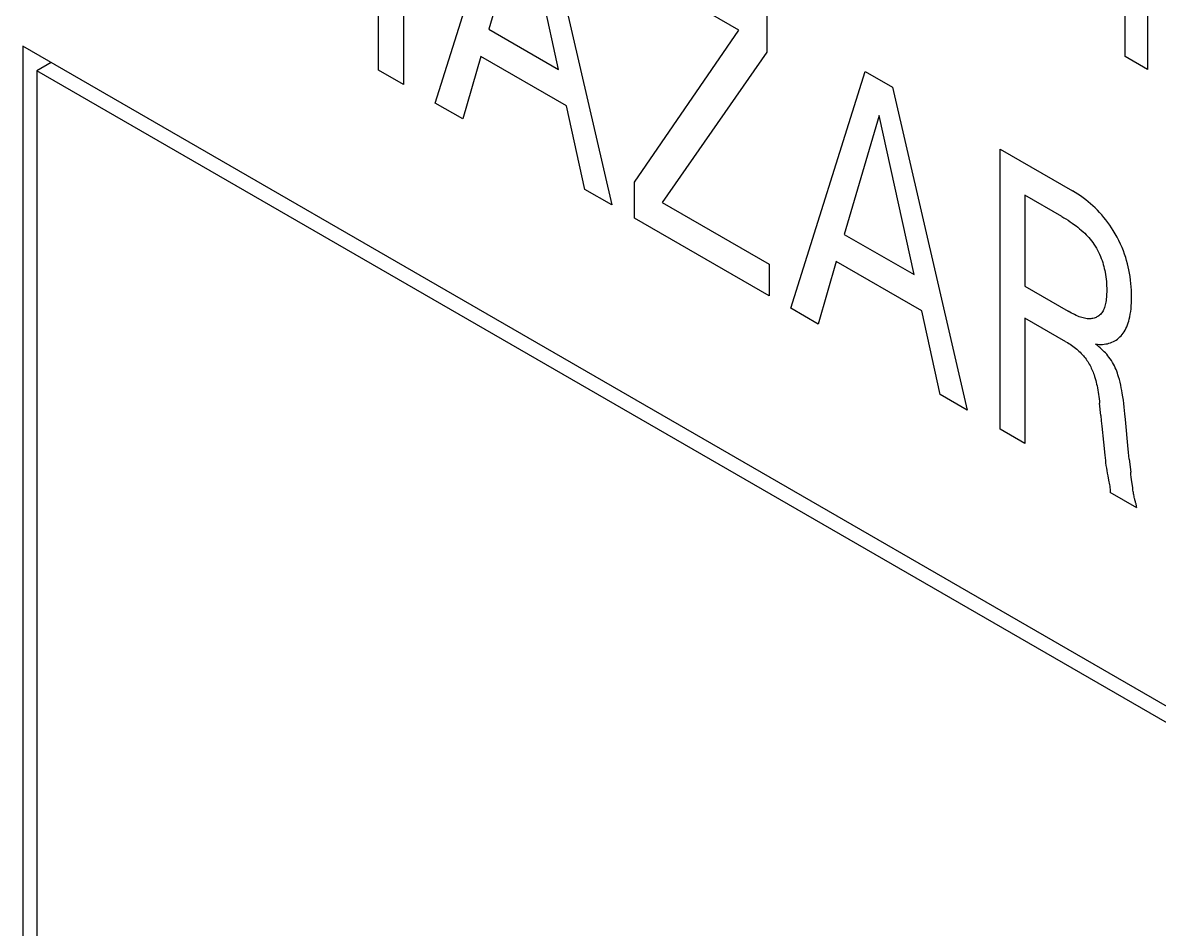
# Model space of a CAD drawing. Extents: x 0 to 420, y 0 to 297.
# Drawn here: x 215.89 to 221.53, y 146.49 to 150.99 of the extents above; entities that cross this region are included whole.
import ezdxf

# ---------------------------------------------------------------- set-up
doc = ezdxf.new("R2010")
doc.units = 0
doc.header["$LTSCALE"] = 23.1
doc.layers.add('40000_ISO', color=7, linetype='CONTINUOUS')

msp = doc.modelspace()

# ---------------------------------------------------------------- linework, layer by layer
at = {"layer": '40000_ISO', "color": 7, "linetype": 'CONTINUOUS'}
for p, q in [((221.3569, 150.8189), (221.3569, 152.207)), ((221.4671, 152.1434), (221.4671, 150.7553)), ((217.7788, 152.0683), (217.7788, 150.6802)), ((217.9372, 150.5887), (218.3072, 151.7632)), ((218.4426, 151.685), (218.8126, 150.0834)), ((218.3755, 151.5447), (218.203, 150.9547)), ((218.5487, 150.7551), (218.3755, 151.5447)), ((217.6554, 150.7514), (217.6554, 151.385)), ((219.4426, 150.9503), (218.9391, 151.241)), ((219.58, 151.0284), (219.58, 150.8405)), ((218.203, 150.9547), (218.5487, 150.7551)), ((218.9244, 150.1969), (219.4426, 150.9503)), ((215.8919, 150.8714), (215.8919, 124.5803)), ((225.2257, 145.4826), (215.8919, 150.8714)), ((219.58, 150.8405), (219.0624, 150.0965)), ((216.0334, 150.7898), (215.9626, 150.749)), ((218.1634, 150.8202), (218.074, 150.5098)), ((218.5877, 150.5752), (218.1634, 150.8202)), ((221.4671, 150.7553), (221.3569, 150.8189)), ((215.9626, 150.749), (215.9626, 124.6211)), ((225.155, 145.4417), (215.9626, 150.749)), ((217.7788, 150.6802), (217.6554, 150.7514)), ((219.6988, 149.5717), (220.0688, 150.7461)), ((220.0688, 150.7461), (220.2042, 150.6679)), ((220.2042, 150.6679), (220.5742, 149.0663)), ((218.074, 150.5098), (217.9372, 150.5887)), ((218.6784, 150.1608), (218.5877, 150.5752)), ((220.1371, 150.5276), (219.9646, 149.9376)), ((220.3103, 149.7381), (220.1371, 150.5276)), ((220.7371, 148.9722), (220.7371, 150.3603)), ((220.7371, 150.3603), (221.0962, 150.153)), ((218.8126, 150.0834), (218.6784, 150.1608)), ((218.9244, 150.0188), (218.9244, 150.1969)), ((219.0624, 150.0965), (219.5921, 149.7907)), ((220.8604, 150.1317), (220.8604, 149.6802)), ((221.0425, 150.0265), (220.8604, 150.1317)), ((219.5921, 149.6333), (218.9244, 150.0188)), ((219.9646, 149.9376), (220.3103, 149.7381)), ((219.5921, 149.7907), (219.5921, 149.6333)), ((219.925, 149.8031), (219.8355, 149.4927)), ((220.3493, 149.5582), (219.925, 149.8031)), ((220.8604, 149.6802), (221.0751, 149.5562)), ((219.8355, 149.4927), (219.6988, 149.5717)), ((220.44, 149.1438), (220.3493, 149.5582)), ((220.8604, 149.5228), (220.8604, 148.901)), ((221.0636, 149.4054), (220.8604, 149.5228)), ((220.5742, 149.0663), (220.44, 149.1438)), ((221.2361, 149.0392), (221.2304, 149.1006)), ((220.8604, 148.901), (220.7371, 148.9722)), ((221.2413, 148.9867), (221.2495, 148.9075)), ((221.2495, 148.9075), (221.2559, 148.8425)), ((221.3773, 148.823), (221.3844, 148.7579)), ((221.4144, 148.5822), (221.2834, 148.6578)), ((221.3958, 148.6694), (221.3942, 148.6811))]:
    msp.add_line(p, q, dxfattribs=at)
for points in [[(221.2106, 149.3934), (221.2194, 149.3925), (221.2282, 149.3919), (221.2368, 149.3919), (221.2452, 149.3922), (221.2534, 149.3929), (221.2613, 149.3941), (221.2691, 149.3956), (221.2767, 149.3976), (221.2842, 149.4), (221.2914, 149.4028), (221.2984, 149.406), (221.3051, 149.4096), (221.3119, 149.4138), (221.3185, 149.4185), (221.3247, 149.4236), (221.3307, 149.4291), (221.3364, 149.435), (221.3418, 149.4414), (221.3469, 149.4481), (221.3516, 149.4552), (221.3563, 149.4631), (221.3606, 149.4714), (221.3646, 149.48), (221.3682, 149.489), (221.3715, 149.4983), (221.3745, 149.5079), (221.3772, 149.5178), (221.3795, 149.528), (221.3821, 149.5413), (221.3843, 149.555), (221.386, 149.5691), (221.3872, 149.5834), (221.3881, 149.598), (221.3887, 149.6128), (221.3888, 149.6279), (221.3887, 149.6441), (221.3881, 149.6606), (221.3872, 149.6772), (221.3858, 149.694), (221.384, 149.7111), (221.3816, 149.7283), (221.3788, 149.7457), (221.3758, 149.7612), (221.3724, 149.7767), (221.3686, 149.7923), (221.3643, 149.808), (221.3596, 149.8238), (221.3543, 149.8396), (221.3485, 149.8553), (221.3416, 149.8726), (221.334, 149.8898), (221.3258, 149.9069), (221.3171, 149.9238), (221.3079, 149.9404), (221.2981, 149.9567), (221.2894, 149.9703), (221.2804, 149.9837), (221.271, 149.9967), (221.2614, 150.0094), (221.2515, 150.0218), (221.2413, 150.0338), (221.2305, 150.0458), (221.2196, 150.0573), (221.2084, 150.0685), (221.1971, 150.0792), (221.1856, 150.0894), (221.174, 150.0992), (221.1612, 150.1094), (221.1483, 150.1191), (221.1353, 150.1283), (221.1223, 150.137), (221.1092, 150.1452), (221.0962, 150.153)], [(221.0425, 150.0265), (221.053, 150.0204), (221.0635, 150.014), (221.074, 150.0074), (221.0844, 150.0005), (221.0949, 149.9933), (221.1053, 149.9858), (221.1139, 149.9793), (221.1226, 149.9726), (221.1311, 149.9656), (221.1396, 149.9584), (221.1481, 149.9508), (221.1564, 149.9429), (221.1633, 149.936), (221.1701, 149.9288), (221.1768, 149.9214), (221.1834, 149.9138), (221.1897, 149.9059), (221.1959, 149.8977), (221.2023, 149.8884), (221.2085, 149.8789), (221.2144, 149.8692), (221.2199, 149.8592), (221.2252, 149.8491), (221.2301, 149.8389), (221.2346, 149.8286), (221.2385, 149.8186), (221.2422, 149.8087), (221.2455, 149.7987), (221.2485, 149.7888), (221.2512, 149.7789), (221.2537, 149.7691), (221.2559, 149.7593), (221.2578, 149.7496), (221.2598, 149.7381), (221.2614, 149.7267), (221.2628, 149.7155), (221.2638, 149.7043), (221.2646, 149.6933), (221.2651, 149.6824), (221.2654, 149.6715), (221.2655, 149.6607), (221.2654, 149.6519), (221.2652, 149.6432), (221.2648, 149.6346), (221.2642, 149.6261), (221.2634, 149.6178), (221.2624, 149.6096), (221.2612, 149.6017), (221.2599, 149.5949), (221.2584, 149.5883), (221.2567, 149.5819), (221.2547, 149.5758), (221.2525, 149.5698), (221.2501, 149.5642), (221.2474, 149.5589), (221.2444, 149.5538), (221.2412, 149.5492), (221.2378, 149.545), (221.2341, 149.541), (221.2303, 149.5373), (221.2261, 149.534), (221.2218, 149.531), (221.2173, 149.5283), (221.2126, 149.5259), (221.2077, 149.5239), (221.2026, 149.5222), (221.1974, 149.5209), (221.192, 149.5199), (221.1865, 149.5192), (221.1809, 149.519), (221.1748, 149.5191), (221.1686, 149.5195), (221.1622, 149.5204), (221.1558, 149.5216), (221.1493, 149.5232), (221.1427, 149.525), (221.1361, 149.5272), (221.1294, 149.5296), (221.1217, 149.5327), (221.1139, 149.536), (221.1062, 149.5396), (221.0984, 149.5435), (221.0906, 149.5476), (221.0828, 149.5518), (221.0751, 149.5562)], [(221.0636, 149.4054), (221.0704, 149.4014), (221.0772, 149.3972), (221.0841, 149.3928), (221.0909, 149.3882), (221.0976, 149.3834), (221.1044, 149.3784), (221.1111, 149.3731), (221.1168, 149.3684), (221.1224, 149.3635), (221.128, 149.3585), (221.1336, 149.3532), (221.139, 149.3477), (221.1444, 149.342), (221.1497, 149.3361), (221.1543, 149.3306), (221.1588, 149.3249), (221.1632, 149.3191), (221.1675, 149.3131), (221.1716, 149.307), (221.1755, 149.3008), (221.1793, 149.2944), (221.1828, 149.288), (221.1861, 149.2816), (221.1892, 149.275), (221.1922, 149.2684), (221.195, 149.2618), (221.1977, 149.2551), (221.2002, 149.2484), (221.2025, 149.2417), (221.2056, 149.2324), (221.2085, 149.2231), (221.2111, 149.2138), (221.2135, 149.2046), (221.2157, 149.1954), (221.2177, 149.1862), (221.2196, 149.1771), (221.2217, 149.166), (221.2236, 149.1549), (221.2252, 149.1439), (221.2268, 149.133), (221.2281, 149.1222), (221.2293, 149.1114), (221.2304, 149.1006)], [(221.3631, 148.9654), (221.3582, 149.0204), (221.3556, 149.048), (221.3539, 149.0648), (221.3522, 149.0816), (221.3502, 149.0986), (221.348, 149.1156), (221.3456, 149.1327), (221.3428, 149.1499), (221.3405, 149.1634), (221.3378, 149.1769), (221.3349, 149.1905), (221.3317, 149.2042), (221.3281, 149.218), (221.3241, 149.2319), (221.3213, 149.2408), (221.3183, 149.2498), (221.3151, 149.2588), (221.3116, 149.2677), (221.3079, 149.2765), (221.3038, 149.2853), (221.2994, 149.2939), (221.2942, 149.303), (221.2887, 149.3119), (221.2829, 149.3206), (221.2767, 149.329), (221.2711, 149.3361), (221.2653, 149.343), (221.2594, 149.3496), (221.2533, 149.356), (221.2471, 149.3621), (221.2399, 149.3689), (221.2326, 149.3754), (221.2253, 149.3817), (221.2179, 149.3877), (221.2106, 149.3934)], [(221.2361, 149.0392), (221.2387, 149.013), (221.2413, 148.9867)], [(221.3773, 148.823), (221.3738, 148.8567), (221.3704, 148.8904), (221.3667, 148.9279), (221.3631, 148.9654)], [(221.2559, 148.8425), (221.2573, 148.8297), (221.2587, 148.8169), (221.2602, 148.8042), (221.2619, 148.7915), (221.2637, 148.7788), (221.2657, 148.7662), (221.2679, 148.7537), (221.2693, 148.7467), (221.2707, 148.7396)], [(221.3942, 148.6811), (221.3886, 148.7227), (221.3871, 148.7344), (221.3857, 148.7462), (221.3844, 148.7579)], [(221.2707, 148.7396), (221.2751, 148.7183), (221.2765, 148.7111), (221.2779, 148.7038), (221.2792, 148.6965), (221.2803, 148.689), (221.2814, 148.6814), (221.2822, 148.6737), (221.2829, 148.6659), (221.2834, 148.6578)], [(221.408, 148.6114), (221.4052, 148.6216), (221.4043, 148.625), (221.4034, 148.6284), (221.402, 148.6342), (221.4008, 148.64), (221.3996, 148.6458), (221.3985, 148.6517), (221.3976, 148.6576), (221.3967, 148.6635), (221.3958, 148.6694)], [(221.4144, 148.5822), (221.4138, 148.5861), (221.4132, 148.5899), (221.4124, 148.5936), (221.4116, 148.5973), (221.4108, 148.6009), (221.4099, 148.6044), (221.409, 148.6079), (221.408, 148.6114)]]:
    msp.add_lwpolyline(points, dxfattribs=at)

doc.saveas('drawing.dxf')
